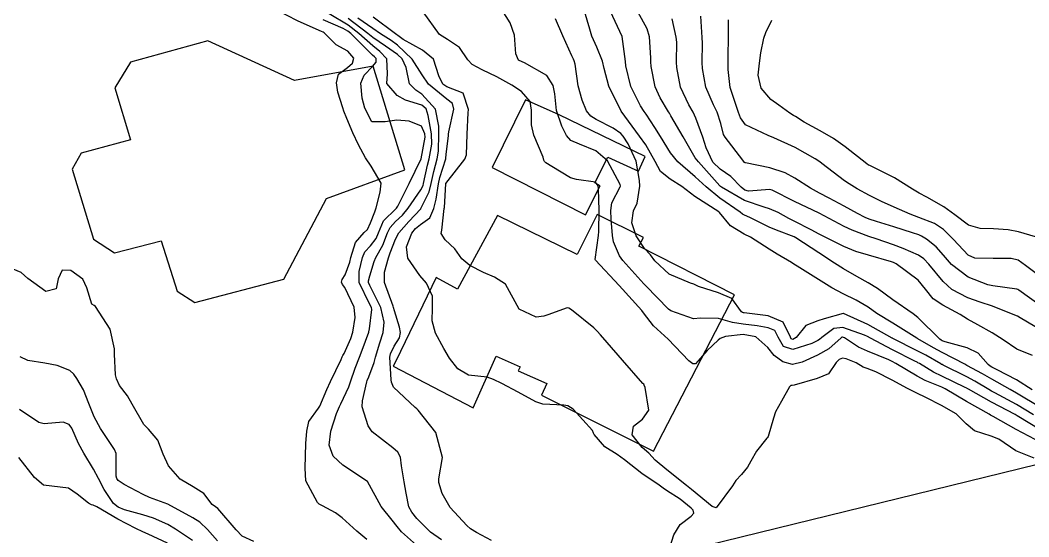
# Model space of a CAD drawing. Header units: metres. Extents: x 298520 to 308411, y 7433745 to 7450750.
# Drawn here: x 300936.1 to 301017.1, y 7447389.6 to 7447431.1 of the extents above; entities that cross this region are included whole.
import ezdxf

# ---------------------------------------------------------------- set-up
doc = ezdxf.new("R2010")
doc.units = ezdxf.units.M
doc.header["$LTSCALE"] = 10
doc.linetypes.add('CONTINUO', pattern=[0])
for name, color, linetype in [('Curvas de Nivel 1m', 11, 'Continuous'), ('Curvas de Nivel 5m', 15, 'Continuous'), ('Edificações', 30, 'Continuous'), ('TEXTO', 45, 'Continuous')]:
    doc.layers.add(name, color=color, linetype=linetype)

msp = doc.modelspace()

# ---------------------------------------------------------------- linework, layer by layer
at = {"layer": 'Curvas de Nivel 1m', "flags": 128}
for points, elevation in [([(300963.943, 7447389.342), (300963.132, 7447390.018), (300961.964, 7447391.096), (300961.414, 7447391.485), (300960.372, 7447392.054), (300960.113, 7447392.197), (300959.976, 7447392.323), (300959.039, 7447394.07), (300958.998, 7447395.08), (300959.004, 7447396.07), (300959.041, 7447397.062), (300959.133, 7447398.069), (300959.285, 7447398.833), (300960.061, 7447399.894), (300960.165, 7447400.058), (300960.731, 7447401.402), (300961.034, 7447402.046), (300961.884, 7447403.807), (300961.964, 7447404.032), (300962.013, 7447404.133), (300962.117, 7447404.296), (300962.665, 7447405.495), (300962.819, 7447406.023), (300962.991, 7447407.185), (300962.913, 7447408.023), (300962.179, 7447409.594), (300961.989, 7447409.841), (300961.911, 7447410.034), (300961.969, 7447410.25), (300962.192, 7447410.619), (300962.585, 7447411.649), (300962.664, 7447412.025), (300963.037, 7447413.21), (300963.735, 7447414.015), (300963.996, 7447414.253), (300964.245, 7447414.807), (300964.582, 7447415.682), (300964.686, 7447416.006), (300965.015, 7447417.263), (300965.087, 7447418.002), (300964.296, 7447419.356), (300963.841, 7447420.015), (300963.278, 7447421.061), (300962.82, 7447422.025), (300962.344, 7447423.186), (300962.098, 7447423.782), (300962.002, 7447424.035), (300961.62, 7447425.296), (300961.511, 7447426.043), (300961.667, 7447426.758), (300962.392, 7447427.286), (300962.79, 7447427.634), (300962.897, 7447428.025), (300962.409, 7447428.596), (300961.487, 7447429.117), (300960.514, 7447430.059), (300960.424, 7447430.122), (300960.308, 7447430.178), (300958.437, 7447431.019), (300956.563, 7447431.987)], 692), ([(300969.944, 7447389.322), (300969.051, 7447389.949), (300967.964, 7447391.032), (300967.548, 7447391.545), (300967.323, 7447391.97), (300967.085, 7447393.075), (300966.926, 7447393.976), (300966.711, 7447395.281), (300966.643, 7447395.981), (300966.425, 7447396.382), (300966.03, 7447396.722), (300964.374, 7447398.007), (300964.048, 7447398.481), (300963.57, 7447400.015), (300963.597, 7447400.488), (300963.947, 7447402.011), (300963.976, 7447402.129), (300964.097, 7447402.425), (300964.542, 7447403.573), (300964.648, 7447404.005), (300964.976, 7447405.156), (300965.243, 7447405.999), (300965.329, 7447406.82), (300965.058, 7447408.001), (300964.181, 7447409.773), (300964.073, 7447410.011), (300964.069, 7447410.127), (300964.191, 7447410.547), (300964.522, 7447411.693), (300964.661, 7447412.006), (300965.221, 7447413.002), (300965.603, 7447413.996), (300965.8, 7447414.434), (300966.247, 7447414.904), (300966.808, 7447415.428), (300967.264, 7447415.975), (300968.278, 7447417.453), (300968.45, 7447417.789), (300968.498, 7447417.958), (300968.817, 7447419.436), (300968.941, 7447419.954), (300969.148, 7447421.124), (300969.127, 7447421.952), (300968.861, 7447423.441), (300968.706, 7447423.956), (300968.356, 7447424.256), (300967.054, 7447424.673), (300966.363, 7447425.032), (300965.537, 7447425.998), (300965.612, 7447426.77), (300965.547, 7447427.993), (300964.986, 7447428.579), (300964.413, 7447429.02), (300963.303, 7447430.021), (300962.433, 7447430.7), (300960.911, 7447431.588)], 694), ([(300987.967, 7447387.773), (300988.575, 7447389.721), (300989.096, 7447390.568), (300989.966, 7447391.232), (300990.2, 7447391.467), (300990.138, 7447391.698), (300989.975, 7447391.881), (300989.103, 7447392.588), (300987.989, 7447393.299), (300987.737, 7447393.471), (300987.403, 7447393.729), (300986.007, 7447394.665), (300984.621, 7447395.764), (300984.027, 7447396.192), (300983.034, 7447396.786), (300982.184, 7447397.798), (300982.141, 7447397.896), (300982.046, 7447398.106), (300980.501, 7447399.816), (300980.067, 7447400.105), (300979.74, 7447400.151), (300978.069, 7447400.221), (300977.506, 7447400.414), (300976.083, 7447401.19), (300974.779, 7447401.883), (300974.096, 7447402.222), (300973.608, 7447402.385), (300972.1, 7447402.57), (300971.236, 7447403.055), (300970.572, 7447403.933), (300970.124, 7447404.7), (300969.464, 7447405.947), (300969.174, 7447406.929), (300969.211, 7447407.95), (300969.217, 7447408.905), (300968.737, 7447409.954), (300968.192, 7447410.569), (300967.221, 7447411.975), (300967.119, 7447412.874), (300967.559, 7447413.97), (300967.85, 7447414.354), (300968.243, 7447414.659), (300968.991, 7447415.213), (300969.327, 7447415.949), (300969.51, 7447416.708), (300969.706, 7447417.946), (300969.798, 7447418.435), (300970.277, 7447419.94), (300970.278, 7447419.966), (300970.309, 7447420.317), (300970.485, 7447421.783), (300970.497, 7447421.938), (300970.523, 7447422.125), (300970.921, 7447423.931), (300970.825, 7447424.4), (300970.361, 7447424.736), (300968.884, 7447425.955), (300968.384, 7447426.701), (300967.581, 7447427.968), (300966.414, 7447429.086), (300965.884, 7447429.455), (300965.033, 7447430.001), (300964.429, 7447430.407), (300963.212, 7447431.252)], 696), ([(301017.518, 7447395.877), (301016.029, 7447396.488), (301014.672, 7447397.404), (301014.045, 7447397.658), (301012.705, 7447398.086), (301012.055, 7447398.65), (301011.243, 7447399.448), (301010.073, 7447400.108), (301008.809, 7447400.752), (301008.087, 7447401.104), (301007.334, 7447401.498), (301006.099, 7447402.146), (301004.801, 7447402.828), (301004.108, 7447403.086), (301003.774, 7447403.2), (301003.225, 7447403.543), (301002.424, 7447403.863), (301002.116, 7447403.915), (301001.861, 7447403.817), (301001.604, 7447403.565), (301000.998, 7447402.677), (301000.1, 7447402.294), (300998.248, 7447401.761), (300998.094, 7447401.736), (300997.978, 7447401.728), (300997.857, 7447401.612), (300997.213, 7447400.482), (300996.754, 7447399.623), (300996.57, 7447399.112), (300996.146, 7447397.629), (300996.112, 7447397.559), (300996.041, 7447397.483), (300995.207, 7447396.462), (300994.757, 7447395.643), (300994.506, 7447395.154), (300994.007, 7447394.576), (300993.572, 7447394.083), (300993.296, 7447393.66), (300991.975, 7447391.909), (300991.652, 7447392.008), (300989.99, 7447393.36), (300989.59, 7447393.704), (300988.012, 7447394.962), (300987.081, 7447395.734), (300986.564, 7447396.277), (300986.033, 7447396.738), (300985.243, 7447397.758), (300985.351, 7447398.455), (300986.056, 7447399.019), (300986.575, 7447399.742), (300986.276, 7447401.561), (300986.208, 7447401.748), (300986.167, 7447401.822), (300986.094, 7447401.901), (300984.458, 7447403.767), (300984.119, 7447404.154), (300982.698, 7447405.792), (300982.44, 7447406.09), (300982.149, 7447406.375), (300980.36, 7447407.818), (300980.164, 7447407.944), (300980.025, 7447407.96), (300979.646, 7447407.825), (300978.559, 7447407.435), (300978.158, 7447407.303), (300977.532, 7447407.225), (300976.163, 7447407.87), (300975.059, 7447409.881), (300974.191, 7447410.426), (300973.298, 7447410.797), (300972.205, 7447411.375), (300971.577, 7447411.92), (300970.995, 7447412.703), (300970.228, 7447413.444), (300969.907, 7447413.943), (300969.955, 7447414.225), (300970.157, 7447415.941), (300970.162, 7447416.043), (300970.272, 7447417.94), (300970.283, 7447417.972), (300971.814, 7447419.917), (300971.945, 7447420.279), (300971.99, 7447421.915), (300972.075, 7447423.639), (300972.091, 7447423.914), (300971.679, 7447425.233), (300970.371, 7447425.741), (300970.047, 7447425.943), (300969.709, 7447426.621), (300969.279, 7447427.951), (300968.41, 7447428.668), (300966.857, 7447429.537), (300966.422, 7447429.85), (300966.344, 7447429.903), (300966.231, 7447429.983), (300964.443, 7447431.326)], 697), ([(301017.592, 7447397.375), (301016.051, 7447398.205), (301014.226, 7447399.243), (301014.062, 7447399.323), (301014.001, 7447399.35), (301013.903, 7447399.412), (301012.078, 7447400.448), (301010.352, 7447401.457), (301010.094, 7447401.581), (301008.752, 7447402.133), (301008.103, 7447402.476), (301006.395, 7447403.507), (301006.114, 7447403.66), (301005.828, 7447403.8), (301004.123, 7447404.491), (301003.402, 7447404.817), (301002.27, 7447405.558), (301002.134, 7447405.62), (301002.079, 7447405.615), (301002.013, 7447405.561), (301001.017, 7447404.678), (301000.119, 7447404.16), (300998.879, 7447403.599), (300998.111, 7447403.412), (300997.326, 7447403.618), (300996.634, 7447404.139), (300996.13, 7447404.788), (300995.166, 7447405.64), (300994.145, 7447405.822), (300992.729, 7447405.671), (300992.312, 7447405.506), (300992.138, 7447405.36), (300991.262, 7447404.552), (300990.516, 7447403.696), (300990.333, 7447403.475), (300990.111, 7447403.459), (300989.799, 7447403.703), (300988.139, 7447405.462), (300987.844, 7447405.724), (300986.94, 7447406.528), (300986.161, 7447407.563), (300986.025, 7447407.751), (300984.183, 7447409.77), (300982.284, 7447411.799), (300982.269, 7447411.854), (300982.532, 7447413.796), (300982.559, 7447414.118), (300982.593, 7447415.795), (300982.545, 7447417.521), (300982.512, 7447417.788), (300982.286, 7447418.067), (300980.765, 7447418.29), (300980.289, 7447418.426), (300978.801, 7447419.332), (300978.301, 7447419.626), (300978.188, 7447419.728), (300978.152, 7447419.842), (300978.083, 7447420.067), (300977.35, 7447421.855), (300977.153, 7447422.669), (300977.15, 7447423.858), (300977.041, 7447424.541), (300976.368, 7447425.347), (300975.591, 7447425.878), (300974.383, 7447426.53), (300973.194, 7447427.098), (300972.397, 7447427.535), (300972.048, 7447427.915), (300971.382, 7447428.895), (300970.419, 7447429.538), (300969.786, 7447429.946), (300968.45, 7447431.757)], 698), ([(301018.051, 7447398.131), (301016.148, 7447399.303), (301016.063, 7447399.356), (301015.99, 7447399.391), (301014.077, 7447400.376), (301012.226, 7447401.438), (301012.141, 7447401.486), (301012.094, 7447401.513), (301011.955, 7447401.58), (301010.103, 7447402.469), (301009.438, 7447402.802), (301008.298, 7447403.487), (301008.18, 7447403.556), (301008.114, 7447403.594), (301007.917, 7447403.69), (301006.124, 7447404.603), (301004.38, 7447405.528), (301004.135, 7447405.659), (301003.898, 7447405.772), (301002.145, 7447406.39), (301001.413, 7447406.298), (301000.467, 7447405.577), (301000.287, 7447405.423), (301000.13, 7447405.333), (300999.658, 7447405.117), (300998.123, 7447404.616), (300997.372, 7447404.858), (300996.968, 7447405.618), (300996.685, 7447406.159), (300996.15, 7447406.372), (300995.27, 7447406.521), (300994.153, 7447406.661), (300993.282, 7447406.791), (300992.157, 7447407.111), (300990.717, 7447407.135), (300990.157, 7447407.094), (300988.338, 7447407.718), (300988.164, 7447407.859), (300987.252, 7447408.812), (300986.324, 7447409.748), (300986.185, 7447409.891), (300984.479, 7447411.767), (300984.217, 7447412.139), (300983.729, 7447413.279), (300983.651, 7447413.779), (300983.561, 7447415.095), (300983.532, 7447415.781), (300983.617, 7447416.422), (300984.282, 7447417.708), (300984.307, 7447417.745), (300984.311, 7447417.77), (300984.284, 7447417.889), (300983.254, 7447419.78), (300982.315, 7447420.576), (300981.003, 7447421.129), (300980.327, 7447421.416), (300979.971, 7447421.824), (300979.589, 7447422.579), (300979.173, 7447423.832), (300979.031, 7447425.169), (300978.893, 7447425.835), (300978.385, 7447426.65), (300976.607, 7447427.66), (300976.401, 7447427.73), (300976.109, 7447427.873), (300975.908, 7447428.375), (300975.797, 7447429.876), (300975.437, 7447430.881), (300974.801, 7447431.887)], 699), ([(301018.071, 7447399.94), (301016.747, 7447400.72), (301016.089, 7447401.105), (301015.584, 7447401.395), (301014.101, 7447402.244), (301013.356, 7447402.672), (301012.112, 7447403.344), (301011.928, 7447403.442), (301010.122, 7447404.384), (301009.424, 7447404.768), (301008.16, 7447405.49), (301008.133, 7447405.505), (301008.092, 7447405.532), (301006.151, 7447406.728), (301004.883, 7447407.523), (301004.168, 7447408.012), (301003.227, 7447408.598), (301002.178, 7447409.1), (301001.272, 7447409.569), (301000.193, 7447410.256), (300998.49, 7447411.316), (300998.211, 7447411.481), (300998.02, 7447411.603), (300996.883, 7447412.284), (300996.223, 7447412.687), (300994.734, 7447413.645), (300994.235, 7447413.893), (300993.128, 7447414.553), (300992.252, 7447415.621), (300992.201, 7447415.681), (300990.271, 7447416.92), (300989.237, 7447417.71), (300988.289, 7447418.305), (300987.501, 7447418.937), (300987.072, 7447419.738), (300986.323, 7447421.073), (300985.833, 7447421.755), (300984.353, 7447423.77), (300983.375, 7447425.78), (300982.984, 7447427.194), (300982.852, 7447427.786), (300982.414, 7447428.933), (300982.131, 7447429.506), (300982.01, 7447429.796), (300981.853, 7447430.377), (300981.418, 7447431.806)], 701), ([(301017.345, 7447401.377), (301016.101, 7447402.196), (301014.531, 7447402.984), (301014.111, 7447403.201), (301013.977, 7447403.278), (301013.808, 7447403.415), (301013.02, 7447404.325), (301012.126, 7447404.764), (301010.355, 7447405.234), (301010.132, 7447405.33), (301010.047, 7447405.376), (301009.926, 7447405.463), (301008.158, 7447407.189), (301007.79, 7447407.494), (301006.174, 7447408.613), (301004.919, 7447409.523), (301004.19, 7447409.991), (301003.26, 7447410.481), (301002.206, 7447411.095), (301001.477, 7447411.567), (301000.221, 7447412.383), (300998.381, 7447413.599), (300998.234, 7447413.673), (300996.818, 7447414.2), (300996.241, 7447414.457), (300994.675, 7447415.219), (300994.251, 7447415.415), (300994.106, 7447415.507), (300993.907, 7447415.655), (300992.27, 7447416.79), (300991.181, 7447417.691), (300990.291, 7447418.495), (300988.911, 7447419.714), (300988.313, 7447420.416), (300987.509, 7447421.732), (300987.056, 7447422.456), (300986.351, 7447423.529), (300986.204, 7447423.751), (300985.919, 7447424.193), (300985.138, 7447425.762), (300984.74, 7447427.425), (300984.701, 7447427.767), (300984.423, 7447429.77), (300983.499, 7447431.78)], 702), ([(301017.371, 7447404.127), (301016.125, 7447404.647), (301015.011, 7447405.401), (301014.141, 7447405.973), (301012.982, 7447406.596), (301012.157, 7447407.07), (301011.561, 7447407.446), (301010.17, 7447408.185), (301009.399, 7447408.695), (301008.78, 7447409.481), (301008.193, 7447410.185), (301006.437, 7447411.508), (301006.214, 7447411.619), (301006.047, 7447411.679), (301004.22, 7447412.198), (301003.187, 7447412.51), (301002.226, 7447412.9), (301000.888, 7447413.573), (301000.236, 7447413.902), (300999.6, 7447414.226), (300998.246, 7447414.935), (300997.802, 7447415.16), (300996.949, 7447415.62), (300996.258, 7447415.94), (300995.845, 7447416.049), (300994.267, 7447416.607), (300992.404, 7447417.678), (300992.332, 7447417.728), (300992.284, 7447417.777), (300990.558, 7447419.697), (300990.308, 7447420.037), (300989.319, 7447421.71), (300988.35, 7447423.405), (300988.233, 7447423.603), (300988.161, 7447423.723), (300987.478, 7447424.848), (300987.075, 7447425.739), (300986.765, 7447427.377), (300986.74, 7447427.745), (300986.733, 7447428.072), (300986.619, 7447429.747), (300986.433, 7447430.392), (300985.689, 7447431.758)], 703), ([(301018.144, 7447406.122), (301016.377, 7447407.171), (301016.162, 7447407.297), (301015.96, 7447407.392), (301014.17, 7447408.098), (301013.163, 7447408.415), (301012.176, 7447408.761), (301010.902, 7447409.453), (301010.192, 7447410.077), (301009.04, 7447411.478), (301008.649, 7447411.915), (301008.22, 7447412.208), (301006.993, 7447412.734), (301006.228, 7447413.033), (301004.814, 7447413.524), (301004.235, 7447413.714), (301002.894, 7447414.205), (301002.242, 7447414.509), (301000.253, 7447415.58), (300998.267, 7447416.515), (300996.476, 7447417.431), (300996.281, 7447417.472), (300994.58, 7447417.345), (300994.279, 7447417.422), (300993.976, 7447417.655), (300993.154, 7447418.53), (300992.297, 7447419.112), (300991.722, 7447419.686), (300991.18, 7447420.832), (300990.907, 7447421.694), (300990.348, 7447423.22), (300990.121, 7447423.702), (300989.792, 7447424.272), (300989.13, 7447425.712), (300988.819, 7447427.294), (300988.804, 7447427.716), (300988.81, 7447429.325), (300988.776, 7447429.716), (300988.445, 7447431.202)], 704), ([(300967.937, 7447388.893), (300966.736, 7447389.978), (300966.373, 7447390.4), (300965.962, 7447390.896), (300965.103, 7447391.999), (300963.993, 7447394.01), (300962.012, 7447395.327), (300961.242, 7447396.042), (300960.906, 7447396.921), (300961.044, 7447398.045), (300961.508, 7447399.489), (300961.738, 7447400.035), (300961.846, 7447400.254), (300962.073, 7447400.714), (300962.494, 7447401.619), (300962.639, 7447402.025), (300963.015, 7447403.11), (300963.345, 7447404.018), (300963.559, 7447404.578), (300964.104, 7447406.01), (300964.109, 7447406.045), (300964.146, 7447406.277), (300964.338, 7447407.832), (300964.306, 7447408.009), (300964.166, 7447408.284), (300963.335, 7447410.018), (300963.323, 7447410.892), (300963.597, 7447412.016), (300963.773, 7447412.459), (300964.222, 7447412.94), (300964.691, 7447413.542), (300964.867, 7447414.004), (300965.279, 7447414.968), (300966.262, 7447415.919), (300966.298, 7447415.953), (300966.33, 7447415.989), (300966.431, 7447416.154), (300967.349, 7447417.974), (300968.303, 7447419.94), (300968.612, 7447421.674), (300968.601, 7447421.957), (300968.339, 7447422.569), (300967.336, 7447422.969), (300966.344, 7447423.057), (300965.417, 7447422.924), (300964.342, 7447422.907), (300963.777, 7447424.016), (300963.555, 7447424.824), (300963.447, 7447426.019), (300963.735, 7447426.664), (300964.393, 7447427.354), (300964.688, 7447427.717), (300964.686, 7447428.006), (300964.547, 7447428.151), (300964.406, 7447428.269), (300962.661, 7447430.028), (300962.426, 7447430.219), (300962.045, 7447430.42), (300960.439, 7447431.118)], 693), ([(301018.197, 7447410.338), (301016.797, 7447411.384), (301016.217, 7447411.8), (301015.667, 7447411.947), (301014.218, 7447411.946), (301012.752, 7447411.966), (301012.221, 7447412.213), (301011.031, 7447413.452), (301010.241, 7447414.262), (301009.516, 7447414.741), (301008.25, 7447415.235), (301007.548, 7447415.497), (301006.261, 7447416.073), (301005.264, 7447416.524), (301004.275, 7447416.996), (301003.303, 7447417.545), (301002.66, 7447417.928), (301002.289, 7447418.17), (301000.463, 7447419.578), (301000.305, 7447419.703), (300999.936, 7447419.956), (300998.322, 7447420.869), (300996.611, 7447421.626), (300996.409, 7447421.705), (300996.334, 7447421.735), (300996.145, 7447421.822), (300994.343, 7447422.69), (300993.932, 7447423.24), (300993.785, 7447423.659), (300993.426, 7447424.726), (300993.117, 7447425.669), (300992.942, 7447427.124), (300992.938, 7447427.672), (300992.946, 7447428.21), (300992.961, 7447429.672), (300992.983, 7447431.127)], 706), ([(301018.073, 7447413.533), (301016.24, 7447414.078), (301015.406, 7447414.233), (301014.242, 7447414.314), (301013.166, 7447414.35), (301012.245, 7447414.619), (301011.126, 7447415.451), (301010.262, 7447416.098), (301008.886, 7447416.869), (301008.278, 7447417.179), (301007.742, 7447417.495), (301006.292, 7447418.411), (301004.53, 7447419.298), (301004.302, 7447419.407), (301004.219, 7447419.448), (301004.069, 7447419.534), (301002.323, 7447420.913), (301001.393, 7447421.569), (301000.339, 7447422.184), (300999.035, 7447422.904), (300998.35, 7447423.34), (300998.184, 7447423.435), (300997.896, 7447423.607), (300997.006, 7447424.267), (300996.364, 7447424.712), (300995.583, 7447425.638), (300995.365, 7447426.663), (300995.456, 7447427.639), (300995.573, 7447428.477), (300995.814, 7447429.636), (300995.954, 7447430.111), (300996.445, 7447431.102)], 707), ([(300954.868, 7447389.192), (300953.945, 7447389.627), (300953.444, 7447390.135), (300951.97, 7447391.833), (300951.79, 7447391.971), (300951.532, 7447392.157), (300950.862, 7447393.047), (300949.987, 7447393.576), (300948.966, 7447394.19), (300948.009, 7447395.267), (300947.595, 7447396.206), (300947.161, 7447397.34), (300946.425, 7447398.216), (300946.049, 7447398.603), (300945.101, 7447400.235), (300944.74, 7447400.9), (300944.088, 7447401.715), (300943.846, 7447402.252), (300943.769, 7447402.581), (300943.692, 7447404.254), (300943.692, 7447404.681), (300943.346, 7447406.258), (300942.161, 7447408.079), (300942.052, 7447408.162), (300941.875, 7447408.274), (300941.465, 7447409.57), (300941.141, 7447410.286), (300940.193, 7447410.971), (300939.497, 7447411.003), (300939.168, 7447410.31), (300939.007, 7447409.485), (300938.177, 7447409.284), (300936.72, 7447410.335), (300936.198, 7447410.819), (300935.099, 7447411.254)], 691), ([(300949.939, 7447389.281), (300948.593, 7447390.194), (300947.956, 7447390.554), (300946.818, 7447391.073), (300945.964, 7447391.332), (300944.475, 7447391.738), (300943.97, 7447391.953), (300943.593, 7447392.254), (300942.868, 7447393.377), (300942.403, 7447394.266), (300942.004, 7447395.011), (300941.229, 7447396.282), (300940.806, 7447397.064), (300940.26, 7447398.297), (300940.047, 7447398.605), (300939.57, 7447398.785), (300938.048, 7447398.646), (300937.611, 7447398.762), (300936.065, 7447399.796)], 689), ([(300947.936, 7447389.068), (300946.386, 7447389.784), (300945.949, 7447389.966), (300945.401, 7447390.236), (300943.96, 7447390.988), (300942.272, 7447391.965), (300941.971, 7447392.099), (300941.832, 7447392.132), (300941.602, 7447392.276), (300940.69, 7447392.999), (300939.985, 7447393.49), (300938.667, 7447393.632), (300937.987, 7447393.724), (300937.252, 7447394.327), (300936.017, 7447395.949)], 688)]:
    msp.add_lwpolyline(points, dxfattribs=dict(at, elevation=elevation))
at = {"layer": 'Curvas de Nivel 5m', "flags": 128}
for points, elevation in [([(300973.943, 7447389.259), (300972.749, 7447389.908), (300972.262, 7447390.221), (300971.959, 7447390.48), (300970.634, 7447391.933), (300969.984, 7447393.057), (300969.713, 7447393.943), (300969.714, 7447394.226), (300970.023, 7447395.94), (300969.485, 7447397.946), (300968.061, 7447399.746), (300967.948, 7447399.847), (300967.816, 7447399.964), (300966.087, 7447401.595), (300965.921, 7447401.992), (300965.901, 7447402.186), (300965.78, 7447403.993), (300965.827, 7447404.283), (300966.126, 7447404.889), (300966.572, 7447405.548), (300966.649, 7447405.982), (300966.575, 7447406.412), (300966.16, 7447407.739), (300966.089, 7447407.991), (300966.048, 7447408.107), (300965.356, 7447409.998), (300965.356, 7447410.838), (300965.669, 7447411.995), (300965.813, 7447412.398), (300966.228, 7447413.501), (300966.499, 7447413.986), (300967.319, 7447414.902), (300968.262, 7447415.927), (300968.277, 7447415.945), (300968.949, 7447417.28), (300969.116, 7447417.952), (300969.315, 7447418.927), (300969.596, 7447419.947), (300969.706, 7447420.552), (300969.727, 7447421.946), (300969.71, 7447422.576), (300969.446, 7447423.949), (300968.365, 7447425.148), (300967.862, 7447425.462), (300967.366, 7447425.975), (300967.09, 7447427.275), (300966.77, 7447427.976), (300966.407, 7447428.342), (300965.429, 7447429.011), (300964.42, 7447429.69), (300964.008, 7447430.014), (300962.441, 7447431.215)], 695), ([(301017.464, 7447399.376), (301016.075, 7447400.208), (301014.347, 7447401.149), (301014.091, 7447401.284), (301013.866, 7447401.413), (301012.744, 7447402.075), (301012.103, 7447402.42), (301010.204, 7447403.367), (301010.112, 7447403.415), (301010.079, 7447403.427), (301010.027, 7447403.461), (301008.802, 7447404.162), (301008.123, 7447404.527), (301006.153, 7447405.51), (301006.133, 7447405.522), (301006.107, 7447405.537), (301004.15, 7447406.641), (301002.196, 7447407.526), (301002.162, 7447407.527), (301000.652, 7447407.078), (301000.153, 7447406.922), (300999.19, 7447406.546), (300998.399, 7447405.597), (300998.131, 7447405.438), (300998.001, 7447405.471), (300997.938, 7447405.603), (300997.368, 7447406.825), (300996.16, 7447407.316), (300994.24, 7447407.571), (300994.162, 7447407.576), (300994.1, 7447407.589), (300994.02, 7447407.652), (300993.234, 7447408.725), (300992.178, 7447409.182), (300990.566, 7447409.696), (300990.185, 7447409.866), (300989.93, 7447409.959), (300988.197, 7447410.684), (300987.057, 7447411.737), (300986.699, 7447412.224), (300986.223, 7447412.733), (300985.559, 7447413.757), (300985.205, 7447414.799), (300985.348, 7447415.759), (300985.631, 7447416.388), (300985.843, 7447417.754), (300985.833, 7447418.209), (300985.569, 7447419.757), (300984.923, 7447421.164), (300984.516, 7447421.768), (300984.335, 7447421.969), (300983.713, 7447422.402), (300982.346, 7447423.118), (300981.929, 7447423.377), (300981.585, 7447423.802), (300981.217, 7447424.662), (300980.9, 7447425.812), (300980.652, 7447427.563), (300980.592, 7447427.817), (300980.534, 7447427.948), (300980.407, 7447428.222), (300979.671, 7447429.828), (300979.079, 7447431.198)], 700), ([(301018.17, 7447408.03), (301016.279, 7447409.389), (301016.184, 7447409.448), (301016.102, 7447409.473), (301014.188, 7447409.741), (301013.793, 7447409.811), (301012.198, 7447410.422), (301010.871, 7447411.453), (301010.22, 7447412.212), (301009.629, 7447412.871), (301008.863, 7447413.481), (301008.474, 7447413.725), (301008.236, 7447413.826), (301007.745, 7447413.987), (301006.242, 7447414.468), (301004.863, 7447414.907), (301004.249, 7447415.101), (301003.939, 7447415.223), (301003.318, 7447415.544), (301002.262, 7447416.141), (301001.057, 7447416.786), (301000.277, 7447417.19), (300999.559, 7447417.587), (300998.291, 7447418.4), (300997.513, 7447418.83), (300996.299, 7447419.226), (300994.331, 7447419.621), (300994.303, 7447419.63), (300994.268, 7447419.651), (300994.116, 7447419.842), (300992.698, 7447421.675), (300992.572, 7447421.914), (300992.344, 7447422.782), (300992.059, 7447423.683), (300991.76, 7447424.284), (300991.138, 7447425.692), (300990.876, 7447427.215), (300990.867, 7447427.695), (300990.877, 7447429.236), (300990.861, 7447429.696), (300990.742, 7447431.404)], 705), ([(300951.94, 7447389.256), (300951.151, 7447390.162), (300950.526, 7447390.739), (300949.962, 7447391.089), (300947.973, 7447392.2), (300946.489, 7447392.733), (300945.98, 7447392.972), (300944.467, 7447393.766), (300943.991, 7447394.082), (300943.868, 7447394.251), (300943.809, 7447394.439), (300943.826, 7447396.252), (300943.698, 7447396.581), (300942.558, 7447398.265), (300942.057, 7447399.213), (300941.638, 7447400.277), (300941.186, 7447401.386), (300940.666, 7447402.291), (300940.431, 7447402.63), (300940.099, 7447402.927), (300939.08, 7447403.333), (300938.105, 7447403.522), (300936.716, 7447403.725), (300936.11, 7447404.044)], 690)]:
    msp.add_lwpolyline(points, dxfattribs=dict(at, elevation=elevation))
at = {"layer": 'Edificações'}
for points in [[(300944.981, 7447427.701), (300943.703, 7447425.639), (300944.962, 7447421.476), (300940.997, 7447420.398), (300940.292, 7447419.112), (300942.012, 7447413.477), (300943.692, 7447412.38), (300947.438, 7447413.364), (300948.708, 7447409.298), (300950.14, 7447408.41), (300957.276, 7447410.285), (300960.71, 7447416.758), (300966.983, 7447419.054), (300964.442, 7447427.393), (300958.143, 7447426.25), (300951.186, 7447429.432)], [(300976.682, 7447424.684), (300974.004, 7447419.252), (300981.499, 7447415.456), (300982.678, 7447417.783), (300982.239, 7447418.006), (300983.284, 7447420.068), (300985.734, 7447418.947), (300986.275, 7447420.13), (300979.38, 7447423.493)], [(300974.435, 7447415.402), (300971.21, 7447409.482), (300969.502, 7447410.412), (300969.502, 7447410.412), (300966.289, 7447403.739), (300966.065, 7447403.285), (300972.482, 7447399.936), (300974.33, 7447404.084), (300976.242, 7447403.232), (300976.095, 7447402.901), (300978.39, 7447401.881), (300977.973, 7447400.943), (300986.948, 7447396.455), (300993.463, 7447409.025), (300985.785, 7447412.929), (300986.137, 7447413.621), (300982.424, 7447415.472), (300980.82, 7447412.252)]]:
    msp.add_lwpolyline(points, close=True, dxfattribs=at)
at = {"layer": 'TEXTO', "linetype": 'CONTINUO'}
msp.add_polyline3d([(300904.586, 7447367.638, 0), (301059.686, 7447405.688, 0)], dxfattribs=at)

doc.saveas('drawing.dxf')
